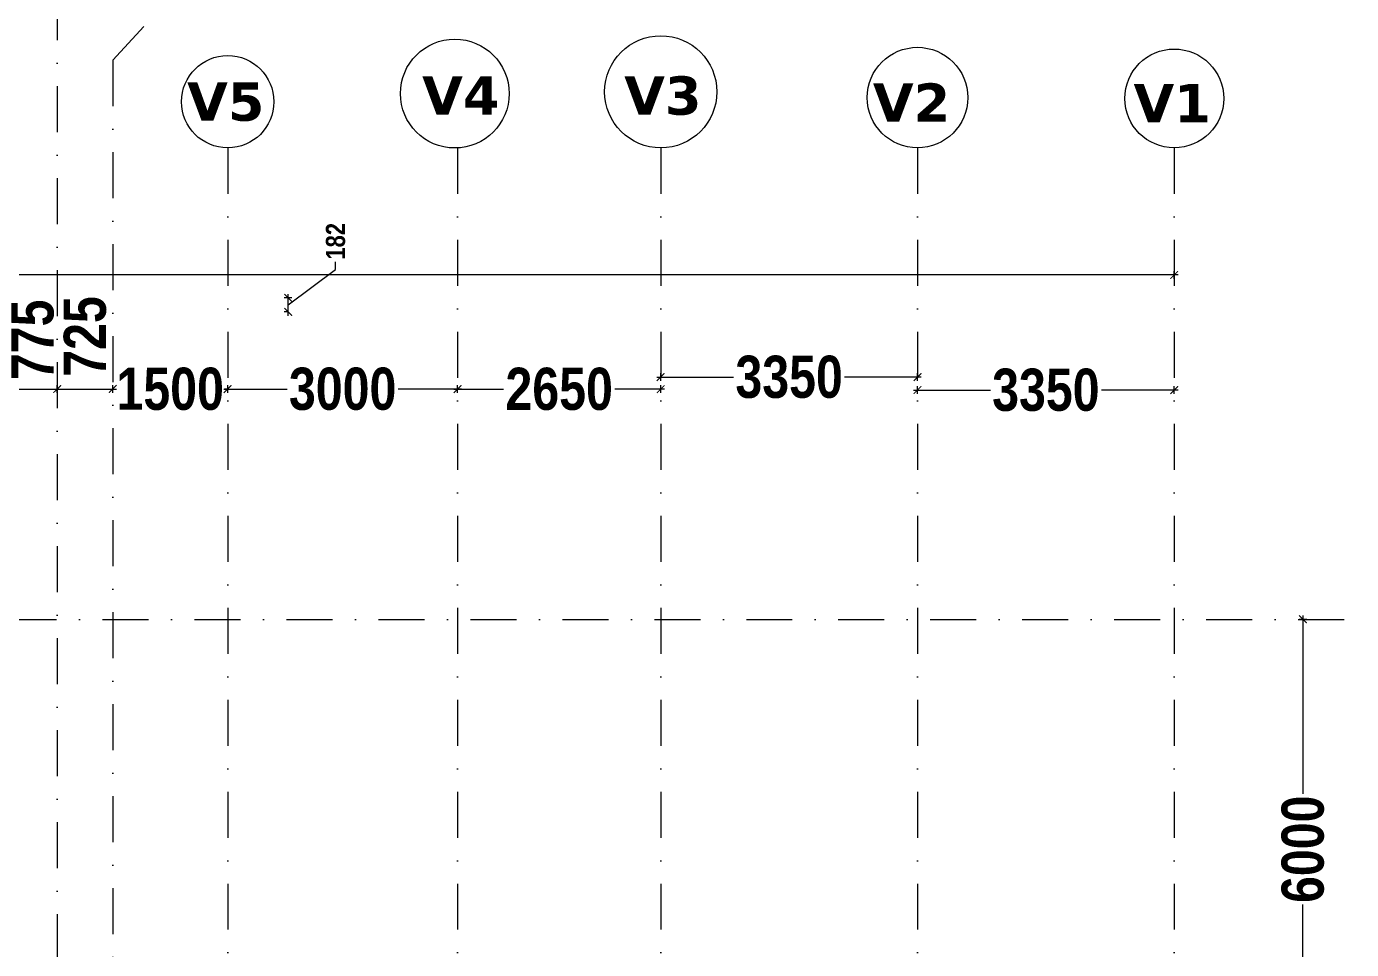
# Model space of a CAD drawing. Header units: millimetres. Extents: x -3092155 to 4513934, y -12317808 to 1850003.
# Drawn here: x -387959 to -370671, y -5510094 to -5498050 of the extents above; entities that cross this region are included whole.
import ezdxf

# ---------------------------------------------------------------- set-up
doc = ezdxf.new("R2010")
doc.units = ezdxf.units.MM
doc.header["$LTSCALE"] = 2
doc.header["$MEASUREMENT"] = 0
doc.header["$PDMODE"] = 34
doc.header["$PDSIZE"] = 500
doc.linetypes.add('DASHDOT', pattern=[1, 0.5, -0.25, 0, -0.25])
for name, color, linetype, lineweight in [('D DIM', 250, 'Continuous', 9), ('GRID', 251, 'DASHDOT', 5), ('ST TEXT', 251, 'DASHDOT', 5)]:
    doc.layers.add(name, color=color, linetype=linetype, lineweight=lineweight)
doc.styles.add('COLOUMNN DIM', font='ARIALNB.TTF', dxfattribs={"height": 550})
doc.styles.add('INNER DIM', font='ARIALNB.TTF', dxfattribs={"height": 250})
doc.styles.add('style2', font='verdana.ttf')
doc.dimstyles.new('external final', dxfattribs={"dimscale": 0, "dimtxt": 250, "dimasz": 100, "dimexe": 50, "dimexo": 50, "dimgap": 50, "dimtad": 0, "dimdec": 0, "dimzin": 0, "dimdsep": 46, "dimtxsty": 'INNER DIM', "dimblk": 'ARCHTICK', "dimcen": 100, "dimdle": 50, "dimclrd": 256, "dimclre": 256, "dimclrt": 256, "dimadec": 0, "dimazin": 0, "dimtfac": 1, "dimtdec": 0, "dimtix": 1, "dimtmove": 1, "dimatfit": 3, "dimfxl": 50, "dimfxlon": 1, "dimtolj": 1, "dimtzin": 0, "dimlwd": -1, "dimlwe": -1, "dimarcsym": 1})

# ---------------------------------------------------------------- blocks, each defined once
blk = doc.blocks.new('_ArchTick')
at = {"color": 0, "linetype": 'ByBlock', "const_width": 0.15}
blk.add_lwpolyline([(-0.5, -0.5), (0.5, 0.5)], dxfattribs=at)
blk = doc.blocks.new('*D950')
at = {"layer": 'D DIM', "ltscale": 100, "transparency": 16777216}
for p, q in [((-384545, -5501683), (-383926, -5501223)), ((-383926, -5501223), (-383926, -5501123)), ((-384495, -5501592), (-384595, -5501592)), ((-384545, -5501824), (-384545, -5501542)), ((-384545, -5501774), (-384595, -5501774))]:
    blk.add_line(p, q, dxfattribs=at)
at = {"layer": 'Defpoints', "color": 0, "ltscale": 100, "transparency": 16777216}
for p in [(-384545, -5501592), (-260041, -5501592), (-384513, -5501774)]:
    blk.add_point(p, dxfattribs=at)
at = {"layer": 'D DIM', "ltscale": 100, "transparency": 16777216, "xscale": 100, "yscale": 100, "zscale": 100}
for p, rotation in [((-384545, -5501592), 90), ((-384545, -5501774), 270)]:
    blk.add_blockref('_ArchTick', p, dxfattribs=dict(at, rotation=rotation))
at = {"layer": 'D DIM', "ltscale": 100, "transparency": 16777216, "insert": (-383926, -5500853), "char_height": 250, "attachment_point": 5, "rotation": 90, "style": 'INNER DIM'}
blk.add_mtext('\\A1;182', dxfattribs=at)
blk = doc.blocks.new('*D1013')
at = {"layer": 'D DIM', "ltscale": 100, "transparency": 16777216}
for p, q in [((-388384, -5502781), (-387509, -5502781)), ((-388334, -5502831), (-388334, -5502731)), ((-387559, -5502831), (-387559, -5502731))]:
    blk.add_line(p, q, dxfattribs=at)
at = {"layer": 'Defpoints', "color": 0, "lineweight": 50, "ltscale": 100, "transparency": 16777216}
for p in [(-387559, -5502781), (-388334, -5505561), (-387559, -5505561)]:
    blk.add_point(p, dxfattribs=at)
at = {"layer": 'D DIM', "ltscale": 100, "transparency": 16777216, "xscale": 100, "yscale": 100, "zscale": 100, "rotation": 180}
blk.add_blockref('_ArchTick', (-388334, -5502781), dxfattribs=at)
at = {"layer": 'D DIM', "ltscale": 100, "transparency": 16777216, "xscale": 100, "yscale": 100, "zscale": 100}
blk.add_blockref('_ArchTick', (-387559, -5502781), dxfattribs=at)
at = {"layer": 'D DIM', "ltscale": 100, "transparency": 16777216, "insert": (-387877, -5502139), "char_height": 550, "attachment_point": 5, "rotation": 90, "style": 'COLOUMNN DIM'}
blk.add_mtext('\\A1;775', dxfattribs=at)
blk = doc.blocks.new('*D1014')
at = {"layer": 'D DIM', "ltscale": 100, "transparency": 16777216}
for p, q in [((-387609, -5502781), (-386784, -5502781)), ((-387559, -5502831), (-387559, -5502731)), ((-386834, -5502831), (-386834, -5502731))]:
    blk.add_line(p, q, dxfattribs=at)
at = {"layer": 'Defpoints', "color": 0, "lineweight": 50, "ltscale": 100, "transparency": 16777216}
for p in [(-386834, -5502781), (-387559, -5504121), (-386834, -5504234)]:
    blk.add_point(p, dxfattribs=at)
at = {"layer": 'D DIM', "ltscale": 100, "transparency": 16777216, "xscale": 100, "yscale": 100, "zscale": 100, "rotation": 180}
blk.add_blockref('_ArchTick', (-387559, -5502781), dxfattribs=at)
at = {"layer": 'D DIM', "ltscale": 100, "transparency": 16777216, "xscale": 100, "yscale": 100, "zscale": 100}
blk.add_blockref('_ArchTick', (-386834, -5502781), dxfattribs=at)
at = {"layer": 'D DIM', "ltscale": 100, "transparency": 16777216, "insert": (-387194, -5502095), "char_height": 550, "attachment_point": 5, "rotation": 90, "style": 'COLOUMNN DIM'}
blk.add_mtext('\\A1;725', dxfattribs=at)
blk = doc.blocks.new('*D1015')
at = {"layer": 'D DIM', "ltscale": 100, "transparency": 16777216}
for p, q in [((-386834, -5502831), (-386834, -5502731)), ((-386834, -5502781), (-386795, -5502781)), ((-385334, -5502781), (-385374, -5502781)), ((-385334, -5502831), (-385334, -5502731))]:
    blk.add_line(p, q, dxfattribs=at)
at = {"layer": 'Defpoints', "color": 0, "lineweight": 50, "ltscale": 100, "transparency": 16777216}
for p in [(-385334, -5502781), (-385334, -5503961), (-386834, -5504458)]:
    blk.add_point(p, dxfattribs=at)
at = {"layer": 'D DIM', "ltscale": 100, "transparency": 16777216, "insert": (-386084, -5502781), "char_height": 550, "attachment_point": 5, "style": 'COLOUMNN DIM'}
blk.add_mtext('\\A1;1500', dxfattribs=at)
blk = doc.blocks.new('*D1016')
at = {"layer": 'D DIM', "ltscale": 100, "transparency": 16777216}
for p, q in [((-385384, -5502781), (-384558, -5502781)), ((-385334, -5502831), (-385334, -5502731)), ((-382284, -5502781), (-383110, -5502781)), ((-382334, -5502831), (-382334, -5502731))]:
    blk.add_line(p, q, dxfattribs=at)
at = {"layer": 'Defpoints', "color": 0, "lineweight": 50, "ltscale": 100, "transparency": 16777216}
for p in [(-382334, -5502781), (-385334, -5503961), (-382334, -5503865)]:
    blk.add_point(p, dxfattribs=at)
at = {"layer": 'D DIM', "ltscale": 100, "transparency": 16777216, "xscale": 100, "yscale": 100, "zscale": 100, "rotation": 180}
blk.add_blockref('_ArchTick', (-385334, -5502781), dxfattribs=at)
at = {"layer": 'D DIM', "ltscale": 100, "transparency": 16777216, "xscale": 100, "yscale": 100, "zscale": 100}
blk.add_blockref('_ArchTick', (-382334, -5502781), dxfattribs=at)
at = {"layer": 'D DIM', "ltscale": 100, "transparency": 16777216, "insert": (-383834, -5502781), "char_height": 550, "attachment_point": 5, "style": 'COLOUMNN DIM'}
blk.add_mtext('\\A1;3000', dxfattribs=at)
blk = doc.blocks.new('*D1017')
at = {"layer": 'D DIM', "ltscale": 100, "transparency": 16777216}
for p, q in [((-382384, -5502782), (-381737, -5502782)), ((-382334, -5502832), (-382334, -5502732)), ((-379634, -5502782), (-380281, -5502782)), ((-379684, -5502832), (-379684, -5502732))]:
    blk.add_line(p, q, dxfattribs=at)
at = {"layer": 'Defpoints', "color": 0, "lineweight": 50, "ltscale": 100, "transparency": 16777216}
for p in [(-379684, -5502782), (-379684, -5503494), (-382334, -5503865)]:
    blk.add_point(p, dxfattribs=at)
at = {"layer": 'D DIM', "ltscale": 100, "transparency": 16777216, "xscale": 100, "yscale": 100, "zscale": 100, "rotation": 180}
blk.add_blockref('_ArchTick', (-382334, -5502782), dxfattribs=at)
at = {"layer": 'D DIM', "ltscale": 100, "transparency": 16777216, "xscale": 100, "yscale": 100, "zscale": 100}
blk.add_blockref('_ArchTick', (-379684, -5502782), dxfattribs=at)
at = {"layer": 'D DIM', "ltscale": 100, "transparency": 16777216, "insert": (-381009, -5502782), "char_height": 550, "attachment_point": 5, "style": 'COLOUMNN DIM'}
blk.add_mtext('\\A1;2650', dxfattribs=at)
blk = doc.blocks.new('*D1044')
at = {"layer": 'D DIM', "ltscale": 100, "transparency": 16777216}
for p, q in [((-379734, -5502625), (-378733, -5502625)), ((-379684, -5502675), (-379684, -5502575)), ((-376284, -5502625), (-377285, -5502625)), ((-376334, -5502675), (-376334, -5502575))]:
    blk.add_line(p, q, dxfattribs=at)
at = {"layer": 'Defpoints', "color": 0, "lineweight": 50, "ltscale": 100, "transparency": 16777216}
for p in [(-376334, -5502625), (-379684, -5504978), (-376334, -5505800)]:
    blk.add_point(p, dxfattribs=at)
at = {"layer": 'D DIM', "ltscale": 100, "transparency": 16777216, "xscale": 100, "yscale": 100, "zscale": 100, "rotation": 180}
blk.add_blockref('_ArchTick', (-379684, -5502625), dxfattribs=at)
at = {"layer": 'D DIM', "ltscale": 100, "transparency": 16777216, "xscale": 100, "yscale": 100, "zscale": 100}
blk.add_blockref('_ArchTick', (-376334, -5502625), dxfattribs=at)
at = {"layer": 'D DIM', "ltscale": 100, "transparency": 16777216, "insert": (-378009, -5502625), "char_height": 550, "attachment_point": 5, "style": 'COLOUMNN DIM'}
blk.add_mtext('\\A1;3350', dxfattribs=at)
blk = doc.blocks.new('*D1018')
at = {"layer": 'D DIM', "ltscale": 100, "transparency": 16777216}
for p, q in [((-376384, -5502794), (-375383, -5502794)), ((-376334, -5502844), (-376334, -5502744)), ((-372934, -5502794), (-373935, -5502794)), ((-372984, -5502844), (-372984, -5502744))]:
    blk.add_line(p, q, dxfattribs=at)
at = {"layer": 'Defpoints', "color": 0, "lineweight": 50, "ltscale": 100, "transparency": 16777216}
for p in [(-372984, -5502794), (-376334, -5503582), (-372984, -5504240)]:
    blk.add_point(p, dxfattribs=at)
at = {"layer": 'D DIM', "ltscale": 100, "transparency": 16777216, "xscale": 100, "yscale": 100, "zscale": 100, "rotation": 180}
blk.add_blockref('_ArchTick', (-376334, -5502794), dxfattribs=at)
at = {"layer": 'D DIM', "ltscale": 100, "transparency": 16777216, "xscale": 100, "yscale": 100, "zscale": 100}
blk.add_blockref('_ArchTick', (-372984, -5502794), dxfattribs=at)
at = {"layer": 'D DIM', "ltscale": 100, "transparency": 16777216, "insert": (-374659, -5502794), "char_height": 550, "attachment_point": 5, "style": 'COLOUMNN DIM'}
blk.add_mtext('\\A1;3350', dxfattribs=at)
blk = doc.blocks.new('*D1019')
at = {"layer": 'D DIM', "ltscale": 100, "transparency": 16777216}
for p, q in [((-371305, -5505736), (-371305, -5508064)), ((-371355, -5505786), (-371255, -5505786)), ((-371305, -5511836), (-371305, -5509508)), ((-371355, -5511786), (-371255, -5511786))]:
    blk.add_line(p, q, dxfattribs=at)
at = {"layer": 'Defpoints', "color": 0, "lineweight": 50, "ltscale": 100, "transparency": 16777216}
for p in [(-373334, -5505786), (-373334, -5511786), (-371305, -5511786)]:
    blk.add_point(p, dxfattribs=at)
at = {"layer": 'D DIM', "ltscale": 100, "transparency": 16777216, "xscale": 100, "yscale": 100, "zscale": 100}
for p, rotation in [((-371305, -5505786), 90), ((-371305, -5511786), 270)]:
    blk.add_blockref('_ArchTick', p, dxfattribs=dict(at, rotation=rotation))
at = {"layer": 'D DIM', "ltscale": 100, "transparency": 16777216, "insert": (-371305, -5508786), "char_height": 550, "attachment_point": 5, "rotation": 90, "style": 'COLOUMNN DIM'}
blk.add_mtext('\\A1;6000', dxfattribs=at)
blk = doc.blocks.new('*D988')
at = {"layer": 'D DIM', "ltscale": 100, "transparency": 16777216}
for p, q in [((-456514, -5501342), (-456514, -5501242)), ((-372984, -5501342), (-372984, -5501242)), ((-456564, -5501292), (-415647, -5501292)), ((-372934, -5501292), (-413851, -5501292))]:
    blk.add_line(p, q, dxfattribs=at)
at = {"layer": 'Defpoints', "color": 0, "lineweight": 50, "ltscale": 100, "transparency": 16777216}
for p in [(-372984, -5501292), (-372984, -5503658), (-456514, -5504184)]:
    blk.add_point(p, dxfattribs=at)
at = {"layer": 'D DIM', "ltscale": 100, "transparency": 16777216, "xscale": 100, "yscale": 100, "zscale": 100, "rotation": 180}
blk.add_blockref('_ArchTick', (-456514, -5501292), dxfattribs=at)
at = {"layer": 'D DIM', "ltscale": 100, "transparency": 16777216, "xscale": 100, "yscale": 100, "zscale": 100}
blk.add_blockref('_ArchTick', (-372984, -5501292), dxfattribs=at)
at = {"layer": 'D DIM', "ltscale": 100, "transparency": 16777216, "insert": (-414749, -5501292), "char_height": 550, "attachment_point": 5, "style": 'COLOUMNN DIM'}
blk.add_mtext('\\A1;83530', dxfattribs=at)

msp = doc.modelspace()

# ---------------------------------------------------------------- linework, layer by layer
at = {"layer": 'GRID', "color": 5, "ltscale": 600}
for p, q in [((-387559.4, -5497630.3), (-387559.4, -5586432.3)), ((-386834.4, -5498491.7), (-386037.4, -5497630.3)), ((-386834.4, -5498491.7), (-386834.4, -5585573.1)), ((-385333.9, -5499634.4), (-385333.9, -5584428.2)), ((-382333.9, -5499634.4), (-382333.9, -5584428.2)), ((-379683.9, -5499634.4), (-379683.9, -5584428.2)), ((-376333.9, -5499634.4), (-376333.9, -5584428.2)), ((-372983.9, -5499634.4), (-372983.9, -5584428.2))]:
    msp.add_line(p, q, dxfattribs=at)
at = {"layer": 'GRID', "color": 6, "ltscale": 600}
msp.add_line((-460173.8, -5505786.2), (-367334.4, -5505786.2), dxfattribs=at)
at = {"layer": 'ST TEXT', "linetype": 'ByBlock', "ltscale": 1200}
for centre, radius in [((-382370.5, -5498925.6), 709.7), ((-379683.9, -5498902.7), 731.7), ((-385333.9, -5499031.7), 602.6), ((-376333.9, -5498978.3), 656), ((-372983.9, -5498989.3), 645)]:
    msp.add_circle(centre, radius, dxfattribs=at)

# ---------------------------------------------------------------- texts
at = {"layer": 'ST TEXT', "ltscale": 0.1, "char_height": 450, "attachment_point": 5, "style": 'style2'}
for s, insert in [('{\\fVerdana|b1|i0|c0|p34;\\H1.1111x;V5}', (-385359.3, -5499035)), ('{\\fVerdana|b1|i0|c0|p34;\\H1.1111x;V4}', (-382292.7, -5498951.8)), ('{\\fVerdana|b1|i0|c0|p34;\\H1.1111x;V3}', (-379656.2, -5498955.8)), ('{\\fVerdana|b1|i0|c0|p34;\\H1.1111x;V2}', (-376411.6, -5499043.3)), ('{\\fVerdana|b1|i0|c0|p34;\\H1.1111x;V1}', (-373011, -5499050.4))]:
    msp.add_mtext(s, dxfattribs=dict(at, insert=insert))

# ---------------------------------------------------------------- dimensions: what is measured, and where the dimension line sits
at = {"layer": 'D DIM', "ltscale": 100}
dim = msp.add_linear_dim(base=(-384545.4, -5501591.9), p1=(-384513.5, -5501773.7), p2=(-260040.8, -5501591.9), angle=90, dimstyle='external final', override={"dimscale": 1}, dxfattribs=at)
dim.commit()
dim.dimension.update_dxf_attribs({"geometry": '*D950', "text_midpoint": (-383925.9, -5501073.1), "dimtype": 160})
for base, p1, p2, picture, middle in [((-372983.9, -5501291.7), (-456513.9, -5504183.6), (-372983.9, -5503657.7), '*D988', (-414748.9, -5501291.7)), ((-376333.9, -5502625.5), (-379683.9, -5504977.6), (-376333.9, -5505800.3), '*D1044', (-378008.9, -5502625.5)), ((-385333.9483, -5502780.8904), (-386834.3618, -5504458.2172), (-385333.9483, -5503960.7172), '*D1015', (-386084.155, -5502780.8904)), ((-382333.9, -5502780.9), (-385333.9, -5503960.7), (-382333.9, -5503865.2), '*D1016', (-383833.9, -5502780.9)), ((-379683.9, -5502782.1), (-382333.9, -5503865.2), (-379683.9, -5503493.7), '*D1017', (-381008.9, -5502782.1)), ((-372983.9, -5502793.5), (-376333.9, -5503582.2), (-372983.9, -5504239.9), '*D1018', (-374658.9, -5502793.5))]:
    dim = msp.add_linear_dim(base=base, p1=p1, p2=p2, dimstyle='external final', override={"dimscale": 1, "dimtxsty": 'COLOUMNN DIM'}, dxfattribs=at)
    dim.commit()
    dim.dimension.update_dxf_attribs({"geometry": picture, "text_midpoint": middle})
for base, p1, p2, picture, middle in [((-387559.4, -5502780.9), (-388334.4, -5505561.2), (-387559.4, -5505561.2), '*D1013', (-387876.9, -5502138.7)), ((-386834.4, -5502780.9), (-387559.4, -5504121.1), (-386834.4, -5504233.6), '*D1014', (-387194.4, -5502095.2))]:
    dim = msp.add_linear_dim(base=base, p1=p1, p2=p2, dimstyle='external final', override={"dimscale": 1, "dimtxsty": 'COLOUMNN DIM', "dimtmove": 2}, dxfattribs=at)
    dim.commit()
    dim.dimension.update_dxf_attribs({"geometry": picture, "text_midpoint": middle, "dimtype": 160, "text_rotation": 90})
dim = msp.add_linear_dim(base=(-371304.6, -5511786.2), p1=(-373333.9, -5505786.2), p2=(-373333.9, -5511786.2), angle=90, dimstyle='external final', override={"dimscale": 1, "dimtxsty": 'COLOUMNN DIM'}, dxfattribs=at)
dim.commit()
dim.dimension.update_dxf_attribs({"geometry": '*D1019', "text_midpoint": (-371304.6, -5508786.2)})

doc.saveas('drawing.dxf')
